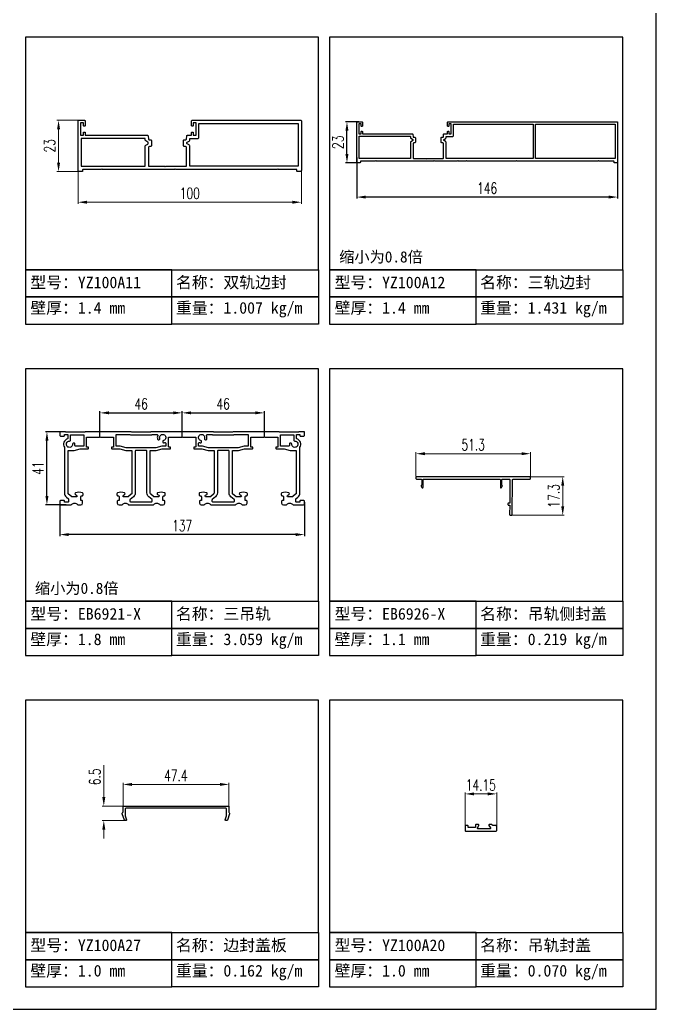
# Model space of a CAD drawing. Header units: millimetres. Extents: x 4423 to 13326, y -1516 to 5738.
# Drawn here: x 9179.3 to 9464.3, y 4833.2 to 5276.5 of the extents above; entities that cross this region are included whole.
import ezdxf

# ---------------------------------------------------------------- set-up
doc = ezdxf.new("R2010")
doc.units = ezdxf.units.MM
doc.header["$LTSCALE"] = 0.5
doc.layers.add('铝型材', color=1, linetype='Continuous')
doc.styles.get("Standard").update_dxf_attribs({"font": 'swissc.ttf', "height": 3})
doc.styles.add('汇总标注', font='romand.shx', dxfattribs={"width": 0.7, "height": 5})
doc.dimstyles.new('0.8汇总比例', dxfattribs={"dimscale": 0, "dimtxt": 5, "dimasz": 4, "dimexe": 0.7, "dimexo": 0, "dimgap": 1.5, "dimtad": 1, "dimlfac": 1.25, "dimzin": 9, "dimdsep": 46, "dimtxsty": '汇总标注', "dimcen": 0, "dimclrd": 181, "dimclre": 171, "dimclrt": 110, "dimadec": 0, "dimazin": 2, "dimtfac": 1, "dimtofl": 0, "dimtmove": 0, "dimatfit": 3, "dimfxl": 0, "dimtolj": 1, "dimlwd": 25, "dimlwe": 25, "dimarcsym": 0})
doc.dimstyles.new('1汇总比例', dxfattribs={"dimscale": 0, "dimtxt": 5, "dimasz": 4, "dimexe": 0.7, "dimexo": 0.625, "dimgap": 1.5, "dimtad": 1, "dimzin": 9, "dimdsep": 46, "dimtxsty": '汇总标注', "dimcen": 0, "dimclrd": 3, "dimclre": 3, "dimclrt": 2, "dimadec": 1, "dimazin": 2, "dimtfac": 1, "dimtofl": 0, "dimtmove": 0, "dimatfit": 3, "dimfxl": 0, "dimtolj": 1, "dimlwd": 13, "dimlwe": 13, "dimarcsym": 0})

# ---------------------------------------------------------------- blocks, each defined once
blk = doc.blocks.new('*D66')
at = {"layer": 'Defpoints', "color": 0, "lineweight": 30, "ltscale": 0.4, "transparency": 16777216}
for p in [(9205.41, 5210.43), (9305.41, 5210.43), (9305.41, 5194.79)]:
    blk.add_point(p, dxfattribs=at)
at = {"layer": '铝型材', "color": 3, "lineweight": 13, "ltscale": 0.4, "transparency": 16777216}
for p, q in [((9205.41, 5209.8), (9205.41, 5194.09)), ((9305.41, 5209.8), (9305.41, 5194.09)), ((9209.41, 5194.79), (9301.41, 5194.79))]:
    blk.add_line(p, q, dxfattribs=at)
at = {"layer": '铝型材', "color": 3, "lineweight": 30, "ltscale": 0.4, "transparency": 16777216}
for points in [[(9209.41, 5195.46), (9209.41, 5194.13), (9205.41, 5194.79)], [(9301.41, 5195.46), (9301.41, 5194.13), (9305.41, 5194.79)]]:
    blk.add_solid(points, dxfattribs=at)
at = {"layer": '铝型材', "color": 2, "ltscale": 0.4, "transparency": 16777216, "insert": (9255.41, 5198.79), "char_height": 5, "attachment_point": 5, "style": '汇总标注'}
blk.add_mtext('\\A1;100', dxfattribs=at)
blk = doc.blocks.new('*D67')
at = {"layer": 'Defpoints', "color": 0, "lineweight": 30, "ltscale": 0.4, "transparency": 16777216}
for p in [(9196.65, 5231.5), (9207.01, 5231.5), (9206.51, 5208.5)]:
    blk.add_point(p, dxfattribs=at)
at = {"layer": '铝型材', "color": 3, "lineweight": 13, "ltscale": 0.4, "transparency": 16777216}
for p, q in [((9206.38, 5231.5), (9195.95, 5231.5)), ((9196.65, 5212.5), (9196.65, 5227.5)), ((9205.88, 5208.5), (9195.95, 5208.5))]:
    blk.add_line(p, q, dxfattribs=at)
at = {"layer": '铝型材', "color": 3, "lineweight": 30, "ltscale": 0.4, "transparency": 16777216}
for points in [[(9195.98, 5227.5), (9197.32, 5227.5), (9196.65, 5231.5)], [(9195.98, 5212.5), (9197.32, 5212.5), (9196.65, 5208.5)]]:
    blk.add_solid(points, dxfattribs=at)
at = {"layer": '铝型材', "color": 2, "ltscale": 0.4, "transparency": 16777216, "insert": (9192.65, 5220), "char_height": 5, "attachment_point": 5, "rotation": 90, "style": '汇总标注'}
blk.add_mtext('\\A1;23', dxfattribs=at)
blk = doc.blocks.new('*D68')
at = {"layer": 'Defpoints', "color": 0, "lineweight": 30, "ltscale": 0.4, "transparency": 16777216}
for p in [(9330.21, 5214.78), (9447.01, 5214.78), (9330.21, 5197.1)]:
    blk.add_point(p, dxfattribs=at)
at = {"layer": '铝型材', "color": 171, "lineweight": 25, "ltscale": 0.4, "transparency": 16777216}
for p, q in [((9330.21, 5214.78), (9330.21, 5196.4)), ((9447.01, 5214.78), (9447.01, 5196.4))]:
    blk.add_line(p, q, dxfattribs=at)
at = {"layer": '铝型材', "color": 181, "lineweight": 25, "ltscale": 0.4, "transparency": 16777216}
blk.add_line((9443.01, 5197.1), (9334.21, 5197.1), dxfattribs=at)
at = {"layer": '铝型材', "color": 181, "lineweight": 30, "ltscale": 0.4, "transparency": 16777216}
for points in [[(9334.21, 5197.77), (9334.21, 5196.43), (9330.21, 5197.1)], [(9443.01, 5197.77), (9443.01, 5196.43), (9447.01, 5197.1)]]:
    blk.add_solid(points, dxfattribs=at)
at = {"layer": '铝型材', "color": 110, "ltscale": 0.4, "transparency": 16777216, "insert": (9388.61, 5201.1), "char_height": 5, "attachment_point": 5, "style": '汇总标注'}
blk.add_mtext('\\A1;146', dxfattribs=at)
blk = doc.blocks.new('*D69')
at = {"layer": 'Defpoints', "color": 0, "lineweight": 30, "ltscale": 0.4, "transparency": 16777216}
for p in [(9325.81, 5230.83), (9331.09, 5230.83), (9331.09, 5212.43)]:
    blk.add_point(p, dxfattribs=at)
at = {"layer": '铝型材', "color": 171, "lineweight": 25, "ltscale": 0.4, "transparency": 16777216}
for p, q in [((9331.09, 5230.83), (9325.11, 5230.83)), ((9331.09, 5212.43), (9325.11, 5212.43))]:
    blk.add_line(p, q, dxfattribs=at)
at = {"layer": '铝型材', "color": 181, "lineweight": 25, "ltscale": 0.4, "transparency": 16777216}
blk.add_line((9325.81, 5216.43), (9325.81, 5226.83), dxfattribs=at)
at = {"layer": '铝型材', "color": 181, "lineweight": 30, "ltscale": 0.4, "transparency": 16777216}
for points in [[(9325.14, 5226.83), (9326.48, 5226.83), (9325.81, 5230.83)], [(9325.14, 5216.43), (9326.48, 5216.43), (9325.81, 5212.43)]]:
    blk.add_solid(points, dxfattribs=at)
at = {"layer": '铝型材', "color": 110, "ltscale": 0.4, "transparency": 16777216, "insert": (9321.81, 5221.63), "char_height": 5, "attachment_point": 5, "rotation": 90, "style": '汇总标注'}
blk.add_mtext('\\A1;23', dxfattribs=at)
blk = doc.blocks.new('*D91')
at = {"layer": 'Defpoints', "color": 0, "lineweight": 30, "ltscale": 0.4, "transparency": 16777216}
for p in [(9197.21, 5060.38), (9306.81, 5060.38), (9197.21, 5045.87)]:
    blk.add_point(p, dxfattribs=at)
at = {"layer": '铝型材', "color": 171, "lineweight": 25, "ltscale": 0.4, "transparency": 16777216}
for p, q in [((9197.21, 5060.38), (9197.21, 5045.17)), ((9306.81, 5060.38), (9306.81, 5045.17))]:
    blk.add_line(p, q, dxfattribs=at)
at = {"layer": '铝型材', "color": 181, "lineweight": 25, "ltscale": 0.4, "transparency": 16777216}
blk.add_line((9302.81, 5045.87), (9201.21, 5045.87), dxfattribs=at)
at = {"layer": '铝型材', "color": 181, "lineweight": 30, "ltscale": 0.4, "transparency": 16777216}
for points in [[(9201.21, 5046.53), (9201.21, 5045.2), (9197.21, 5045.87)], [(9302.81, 5046.53), (9302.81, 5045.2), (9306.81, 5045.87)]]:
    blk.add_solid(points, dxfattribs=at)
at = {"layer": '铝型材', "color": 110, "ltscale": 0.4, "transparency": 16777216, "insert": (9252.01, 5049.87), "char_height": 5, "attachment_point": 5, "style": '汇总标注'}
blk.add_mtext('\\A1;137', dxfattribs=at)
blk = doc.blocks.new('*D92')
at = {"layer": 'Defpoints', "color": 0, "lineweight": 30, "ltscale": 0.4, "transparency": 16777216}
for p in [(9191.45, 5091.98), (9198.61, 5091.98), (9200.02, 5059.18)]:
    blk.add_point(p, dxfattribs=at)
at = {"layer": '铝型材', "color": 171, "lineweight": 25, "ltscale": 0.4, "transparency": 16777216}
for p, q in [((9198.61, 5091.98), (9190.75, 5091.98)), ((9200.02, 5059.18), (9190.75, 5059.18))]:
    blk.add_line(p, q, dxfattribs=at)
at = {"layer": '铝型材', "color": 181, "lineweight": 25, "ltscale": 0.4, "transparency": 16777216}
blk.add_line((9191.45, 5063.18), (9191.45, 5087.98), dxfattribs=at)
at = {"layer": '铝型材', "color": 181, "lineweight": 30, "ltscale": 0.4, "transparency": 16777216}
for points in [[(9190.79, 5087.98), (9192.12, 5087.98), (9191.45, 5091.98)], [(9190.79, 5063.18), (9192.12, 5063.18), (9191.45, 5059.18)]]:
    blk.add_solid(points, dxfattribs=at)
at = {"layer": '铝型材', "color": 110, "ltscale": 0.4, "transparency": 16777216, "insert": (9187.45, 5075.58), "char_height": 5, "attachment_point": 5, "rotation": 90, "style": '汇总标注'}
blk.add_mtext('\\A1;41', dxfattribs=at)
blk = doc.blocks.new('*D93')
at = {"layer": 'Defpoints', "color": 0, "lineweight": 30, "ltscale": 0.4, "transparency": 16777216}
for p in [(9356.7, 5082.11), (9356.7, 5071.26), (9408, 5071.26)]:
    blk.add_point(p, dxfattribs=at)
at = {"layer": '铝型材', "color": 3, "lineweight": 13, "ltscale": 0.4, "transparency": 16777216}
for p, q in [((9356.7, 5071.89), (9356.7, 5082.81)), ((9404, 5082.11), (9360.7, 5082.11)), ((9408, 5071.89), (9408, 5082.81))]:
    blk.add_line(p, q, dxfattribs=at)
at = {"layer": '铝型材', "color": 3, "lineweight": 30, "ltscale": 0.4, "transparency": 16777216}
for points in [[(9360.7, 5082.78), (9360.7, 5081.44), (9356.7, 5082.11)], [(9404, 5082.78), (9404, 5081.44), (9408, 5082.11)]]:
    blk.add_solid(points, dxfattribs=at)
at = {"layer": '铝型材', "color": 2, "ltscale": 0.4, "transparency": 16777216, "insert": (9382.35, 5086.11), "char_height": 5, "attachment_point": 5, "style": '汇总标注'}
blk.add_mtext('\\A1;51.3', dxfattribs=at)
blk = doc.blocks.new('*D94')
at = {"layer": 'Defpoints', "color": 0, "lineweight": 30, "ltscale": 0.4, "transparency": 16777216}
for p in [(9406.23, 5071.81), (9422.44, 5071.81), (9399.21, 5054.52)]:
    blk.add_point(p, dxfattribs=at)
at = {"layer": '铝型材', "color": 3, "lineweight": 13, "ltscale": 0.4, "transparency": 16777216}
for p, q in [((9406.86, 5071.81), (9423.14, 5071.81)), ((9422.44, 5058.52), (9422.44, 5067.81)), ((9399.84, 5054.52), (9423.14, 5054.52))]:
    blk.add_line(p, q, dxfattribs=at)
at = {"layer": '铝型材', "color": 3, "lineweight": 30, "ltscale": 0.4, "transparency": 16777216}
for points in [[(9421.77, 5067.81), (9423.11, 5067.81), (9422.44, 5071.81)], [(9421.77, 5058.52), (9423.11, 5058.52), (9422.44, 5054.52)]]:
    blk.add_solid(points, dxfattribs=at)
at = {"layer": '铝型材', "color": 2, "ltscale": 0.4, "transparency": 16777216, "insert": (9418.44, 5063.17), "char_height": 5, "attachment_point": 5, "rotation": 90, "style": '汇总标注'}
blk.add_mtext('\\A1;17.3', dxfattribs=at)
blk = doc.blocks.new('*D96')
at = {"layer": 'Defpoints', "color": 0, "lineweight": 30, "ltscale": 0.4, "transparency": 16777216}
for p in [(9252.01, 5100.41), (9215.21, 5089.74), (9252.01, 5089.74)]:
    blk.add_point(p, dxfattribs=at)
at = {"layer": '铝型材', "color": 171, "lineweight": 25, "ltscale": 0.4, "transparency": 16777216}
for p, q in [((9215.21, 5089.74), (9215.21, 5101.11)), ((9252.01, 5089.74), (9252.01, 5101.11))]:
    blk.add_line(p, q, dxfattribs=at)
at = {"layer": '铝型材', "color": 181, "lineweight": 25, "ltscale": 0.4, "transparency": 16777216}
blk.add_line((9219.21, 5100.41), (9248.01, 5100.41), dxfattribs=at)
at = {"layer": '铝型材', "color": 181, "lineweight": 30, "ltscale": 0.4, "transparency": 16777216}
for points in [[(9219.21, 5101.08), (9219.21, 5099.75), (9215.21, 5100.41)], [(9248.01, 5101.08), (9248.01, 5099.75), (9252.01, 5100.41)]]:
    blk.add_solid(points, dxfattribs=at)
at = {"layer": '铝型材', "color": 110, "ltscale": 0.4, "transparency": 16777216, "insert": (9233.61, 5104.41), "char_height": 5, "attachment_point": 5, "style": '汇总标注'}
blk.add_mtext('\\A1;46', dxfattribs=at)
blk = doc.blocks.new('*D97')
at = {"layer": 'Defpoints', "color": 0, "lineweight": 30, "ltscale": 0.4, "transparency": 16777216}
for p in [(9288.81, 5100.41), (9252.01, 5089.74), (9288.81, 5089.74)]:
    blk.add_point(p, dxfattribs=at)
at = {"layer": '铝型材', "color": 171, "lineweight": 25, "ltscale": 0.4, "transparency": 16777216}
for p, q in [((9252.01, 5089.74), (9252.01, 5101.11)), ((9288.81, 5089.74), (9288.81, 5101.11))]:
    blk.add_line(p, q, dxfattribs=at)
at = {"layer": '铝型材', "color": 181, "lineweight": 25, "ltscale": 0.4, "transparency": 16777216}
blk.add_line((9256.01, 5100.41), (9284.81, 5100.41), dxfattribs=at)
at = {"layer": '铝型材', "color": 181, "lineweight": 30, "ltscale": 0.4, "transparency": 16777216}
for points in [[(9256.01, 5101.08), (9256.01, 5099.75), (9252.01, 5100.41)], [(9284.81, 5101.08), (9284.81, 5099.75), (9288.81, 5100.41)]]:
    blk.add_solid(points, dxfattribs=at)
at = {"layer": '铝型材', "color": 110, "ltscale": 0.4, "transparency": 16777216, "insert": (9270.41, 5104.41), "char_height": 5, "attachment_point": 5, "style": '汇总标注'}
blk.add_mtext('\\A1;46', dxfattribs=at)
blk = doc.blocks.new('*D115')
at = {"layer": 'Defpoints', "color": 0, "lineweight": 30, "ltscale": 0.4, "transparency": 16777216}
for p in [(9225.53, 4933.92), (9225.53, 4922.75), (9272.93, 4922.75)]:
    blk.add_point(p, dxfattribs=at)
at = {"layer": '铝型材', "color": 3, "lineweight": 13, "ltscale": 0.4, "transparency": 16777216}
for p, q in [((9225.53, 4923.37), (9225.53, 4934.62)), ((9272.93, 4923.37), (9272.93, 4934.62)), ((9268.93, 4933.92), (9229.53, 4933.92))]:
    blk.add_line(p, q, dxfattribs=at)
at = {"layer": '铝型材', "color": 3, "lineweight": 30, "ltscale": 0.4, "transparency": 16777216}
for points in [[(9229.53, 4934.59), (9229.53, 4933.26), (9225.53, 4933.92)], [(9268.93, 4934.59), (9268.93, 4933.26), (9272.93, 4933.92)]]:
    blk.add_solid(points, dxfattribs=at)
at = {"layer": '铝型材', "color": 2, "ltscale": 0.4, "transparency": 16777216, "insert": (9249.23, 4937.92), "char_height": 5, "attachment_point": 5, "style": '汇总标注'}
blk.add_mtext('\\A1;47.4', dxfattribs=at)
blk = doc.blocks.new('*D116')
at = {"layer": 'Defpoints', "color": 0, "lineweight": 30, "ltscale": 0.4, "transparency": 16777216}
for p in [(9216.92, 4924.22), (9228.82, 4924.22), (9226.64, 4917.72)]:
    blk.add_point(p, dxfattribs=at)
at = {"layer": '铝型材', "color": 3, "lineweight": 13, "ltscale": 0.4, "transparency": 16777216}
for p, q in [((9216.92, 4928.22), (9216.92, 4942.55)), ((9228.19, 4924.22), (9216.22, 4924.22)), ((9226.01, 4917.72), (9216.22, 4917.72)), ((9216.92, 4913.72), (9216.92, 4909.72))]:
    blk.add_line(p, q, dxfattribs=at)
at = {"layer": '铝型材', "color": 3, "lineweight": 30, "ltscale": 0.4, "transparency": 16777216}
for points in [[(9216.25, 4928.22), (9217.59, 4928.22), (9216.92, 4924.22)], [(9216.25, 4913.72), (9217.59, 4913.72), (9216.92, 4917.72)]]:
    blk.add_solid(points, dxfattribs=at)
at = {"layer": '铝型材', "color": 2, "ltscale": 0.4, "transparency": 16777216, "insert": (9212.92, 4937.38), "char_height": 5, "attachment_point": 5, "rotation": 90, "style": '汇总标注'}
blk.add_mtext('\\A1;6.5', dxfattribs=at)
blk = doc.blocks.new('*D117')
at = {"layer": 'Defpoints', "color": 0, "lineweight": 30, "ltscale": 0.4, "transparency": 16777216}
for p in [(9378.72, 4929.68), (9378.72, 4914.13), (9392.87, 4914.13)]:
    blk.add_point(p, dxfattribs=at)
at = {"layer": '铝型材', "color": 3, "lineweight": 13, "ltscale": 0.4, "transparency": 16777216}
for p, q in [((9378.72, 4914.76), (9378.72, 4930.38)), ((9392.87, 4914.76), (9392.87, 4930.38)), ((9388.87, 4929.68), (9382.72, 4929.68))]:
    blk.add_line(p, q, dxfattribs=at)
at = {"layer": '铝型材', "color": 3, "lineweight": 30, "ltscale": 0.4, "transparency": 16777216}
for points in [[(9382.72, 4930.35), (9382.72, 4929.02), (9378.72, 4929.68)], [(9388.87, 4930.35), (9388.87, 4929.02), (9392.87, 4929.68)]]:
    blk.add_solid(points, dxfattribs=at)
at = {"layer": '铝型材', "color": 2, "ltscale": 0.4, "transparency": 16777216, "insert": (9385.8, 4933.68), "char_height": 5, "attachment_point": 5, "style": '汇总标注'}
blk.add_mtext('\\A1;14.15', dxfattribs=at)
blk = doc.blocks.new('YZ100A11', base_point=(10.27, 9.82))
at = {"layer": '铝型材', "ltscale": 0.4}
for points in [[(58.89, 20.15, -0.388879), (59.19, 20.42), (61.07, 20.42), (61.07, 21.52, -0.414214), (61.37, 21.82), (61.57, 21.82, -0.414214), (61.87, 21.52), (61.87, 20.42), (63.17, 20.42), (63.17, 25.92), (61.87, 25.92), (61.87, 24.82, -0.414214), (61.57, 24.52), (61.37, 24.52, -0.414214), (61.07, 24.82), (61.07, 26.82, -0.414214), (61.37, 27.12), (109.97, 27.12, -0.000376), (109.97, 27.12, -0.413773), (110.27, 26.82), (110.27, 4.62, -0.414214), (109.77, 4.12), (108.57, 4.12, -0.414214), (108.27, 4.42), (108.27, 4.82, 0.414214), (107.97, 5.12), (99.97, 5.12), (99.67, 5.42), (99.37, 5.12), (53.97, 5.12), (53.67, 5.42), (53.37, 5.12), (21.17, 5.12), (20.87, 5.42), (20.57, 5.12), (12.57, 5.12, 0.414262), (12.27, 4.82), (12.27, 4.42, -0.414214), (11.97, 4.12), (10.77, 4.12, -0.414214), (10.27, 4.62), (10.27, 26.82, -0.414214), (10.57, 27.12), (13.17, 27.12, -0.414214), (13.47, 26.82), (13.47, 24.82, -0.414214), (13.17, 24.52), (12.97, 24.52, -0.414214), (12.67, 24.82), (12.67, 25.92), (11.37, 25.92), (11.37, 20.42), (12.67, 20.42), (12.67, 21.52, -0.414214), (12.97, 21.82), (13.17, 21.82, -0.414214), (13.47, 21.52), (13.47, 20.42), (41.34, 20.42, -0.388879), (41.64, 20.15), (41.77, 18.69, 0.388879), (42.07, 18.42), (42.77, 18.42, -0.414214), (43.07, 18.12), (43.07, 15.72, -0.414214), (42.77, 15.42), (42.37, 15.42, 0.131652), (42.22, 15.38), (41.91, 15.21, 0.267949), (41.76, 14.95), (41.76, 6.82, 0.414214), (42.06, 6.52), (48.97, 6.52), (49.27, 6.22), (49.57, 6.52), (58.57, 6.52, 0.414214), (58.87, 6.82), (58.87, 14.95, 0.267949), (58.72, 15.21), (58.41, 15.38, 0.131652), (58.26, 15.42), (57.77, 15.42, -0.414214), (57.47, 15.72), (57.47, 18.12, -0.414214), (57.77, 18.42), (58.47, 18.42, 0.388879), (58.76, 18.69)], [(64.37, 19.42), (64.37, 25.72), (108.87, 25.72), (108.87, 6.52), (60.37, 6.52, -0.414214), (60.27, 6.62), (60.27, 15.64, 0.267949), (60.02, 16.07), (59.15, 16.57, -0.57735), (59.15, 17.27), (60.02, 17.77, 0.267949), (60.27, 18.2), (60.27, 18.82, -0.414214), (60.37, 18.92), (63.87, 18.92, 0.414214)], [(40.16, 19.02), (11.67, 19.02), (11.67, 6.52), (40.16, 6.52, 0.414214), (40.36, 6.72), (40.36, 15.64, -0.267949), (40.56, 15.98), (41.43, 16.49, 0.57735), (41.43, 17.35), (40.56, 17.86, -0.267949), (40.36, 18.2), (40.36, 18.82, 0.414214)]]:
    blk.add_lwpolyline(points, format="xyb", close=True, dxfattribs=at)
blk = doc.blocks.new('YZ100A12', base_point=(7.7, 14.99))
at = {"layer": '铝型材', "ltscale": 0.4}
for points in [[(7.7, 28.21, -0.413773), (8, 28.51), (10.6, 28.51, -0.414214), (10.9, 28.21), (10.9, 26.21, -0.414214), (10.6, 25.91), (10.4, 25.91, -0.414214), (10.1, 26.21), (10.1, 27.31), (8.8, 27.31), (8.8, 21.81), (10.1, 21.81), (10.1, 22.91, -0.414214), (10.4, 23.21), (10.6, 23.21, -0.414214), (10.9, 22.91), (10.9, 21.81), (38.78, 21.81, -0.388879), (39.08, 21.54), (39.21, 20.09, 0.388879), (39.5, 19.81), (40.2, 19.81, -0.414214), (40.5, 19.51), (40.5, 17.11, -0.414214), (40.2, 16.81), (39.81, 16.81, 0.131652), (39.66, 16.77), (39.35, 16.6, 0.267949), (39.2, 16.34), (39.2, 8.31, 0.414214), (39.5, 8.01), (46.4, 8.01), (46.7, 7.71), (47, 8.01), (56.01, 8.01, 0.414214), (56.31, 8.31), (56.31, 16.34, 0.267949), (56.16, 16.6), (55.85, 16.77, 0.131652), (55.7, 16.81), (55.2, 16.81, -0.414214), (54.9, 17.11), (54.9, 19.51, -0.414214), (55.2, 19.81), (55.9, 19.81, 0.388879), (56.2, 20.09), (56.33, 21.54, -0.388879), (56.63, 21.81), (58.5, 21.81), (58.5, 22.91, -0.414214), (58.8, 23.21), (59, 23.21, -0.414214), (59.3, 22.91), (59.3, 21.81), (60.6, 21.81), (60.6, 27.31), (59.3, 27.31), (59.3, 26.21, -0.414214), (59, 25.91), (58.8, 25.91, -0.414214), (58.5, 26.21), (58.5, 28.21, -0.414214), (58.8, 28.51), (153.4, 28.51, -0.414214), (153.7, 28.21), (153.7, 6.01, -0.414214), (153.2, 5.51), (152, 5.51, -0.414214), (151.7, 5.81), (151.7, 6.21, 0.414214), (151.4, 6.51), (143.4, 6.51), (143.1, 6.81), (142.8, 6.51), (97.4, 6.51), (97.1, 6.81), (96.8, 6.51), (69.4, 6.51), (69.1, 6.81), (68.8, 6.51), (64.6, 6.51), (64.3, 6.81), (64, 6.51), (51.4, 6.51), (51.1, 6.81), (50.8, 6.51), (18.6, 6.51), (18.3, 6.81), (18, 6.51), (10, 6.51, 0.414262), (9.7, 6.21), (9.7, 5.81, -0.414214), (9.4, 5.51), (8.2, 5.51, -0.414214), (7.7, 6.01)], [(57.81, 7.91, -0.414214), (57.71, 8.01), (57.71, 17.03, 0.267949), (57.46, 17.46), (56.59, 17.97, -0.57735), (56.59, 18.66), (57.46, 19.16, 0.267949), (57.71, 19.59), (57.71, 20.21, -0.414214), (57.81, 20.31), (61.3, 20.31, 0.414214), (61.8, 20.81), (61.8, 27.11), (106.4, 27.11), (106.4, 7.91)], [(37.6, 20.41, -0.414214), (37.8, 20.21), (37.8, 19.59, 0.267949), (38, 19.25), (38.87, 18.74, -0.57735), (38.87, 17.88), (38, 17.38, 0.267949), (37.8, 17.03), (37.8, 8.11, -0.414214), (37.6, 7.91), (9.1, 7.91), (9.1, 20.41)]]:
    blk.add_lwpolyline(points, format="xyb", close=True, dxfattribs=at)
blk.add_lwpolyline([(107.8, 7.91), (107.8, 27.11), (152.3, 27.11), (152.3, 7.91)], close=True, dxfattribs=at)
blk = doc.blocks.new('EB6921-X', base_point=(76.42, 47.59))
at = {"layer": '铝型材', "ltscale": 0.4}
for points in [[(40.12, 8.59), (40.12, 7.59, 0.414213), (41.12, 6.59), (42.41, 6.59, 0.213422), (43.15, 6.92, -0.447214), (46.14, 6.92, 0.213422), (46.88, 6.59), (59.96, 6.59, 0.213423), (60.7, 6.92, -0.447214), (63.68, 6.92, 0.213422), (64.43, 6.59), (65.72, 6.59, 0.414213), (66.72, 7.59), (66.72, 8.59, 0.414214), (66.22, 9.09), (65.67, 9.09), (65.67, 11.19, -0.414214), (66.17, 11.69), (66.42, 11.69, 0.414214), (66.92, 12.19), (66.92, 12.81, 0.293253), (66.63, 13.26, 0.218998), (62.7, 13.26, 0.623882), (62.68, 12.36), (63.31, 12.03, -0.785675), (63.08, 11.09), (60.78, 11.09, -0.176328), (60.45, 11.21), (58.88, 12.53, -0.221695), (58.52, 13.29), (58.52, 36.99), (61.94, 36.99), (65.32, 37.99), (69.72, 37.99, 0.414214), (69.92, 38.19), (69.92, 38.79, 0.414214), (69.72, 38.99), (69.02, 38.99, -0.414214), (68.82, 39.19), (68.82, 44.39, -0.414214), (69.02, 44.59), (76.22, 44.59), (76.42, 44.79), (76.62, 44.59), (83.82, 44.59, -0.414214), (84.02, 44.39), (84.02, 39.19, -0.414214), (83.82, 38.99), (83.12, 38.99, 0.414214), (82.92, 38.79), (82.92, 38.19, 0.414214), (83.12, 37.99), (87.52, 37.99), (90.9, 36.99), (94.32, 36.99), (94.32, 13.29, -0.221695), (93.96, 12.53), (92.38, 11.21, -0.176328), (92.06, 11.09), (89.76, 11.09, -0.785675), (89.53, 12.03), (90.16, 12.36, 0.623882), (90.14, 13.26, 0.218998), (86.21, 13.26, 0.293253), (85.92, 12.81), (85.92, 12.19, 0.414214), (86.42, 11.69), (86.67, 11.69, -0.414214), (87.17, 11.19), (87.17, 9.09), (86.62, 9.09, 0.414214), (86.12, 8.59), (86.12, 7.59, 0.414213), (87.12, 6.59), (88.41, 6.59, 0.213422), (89.15, 6.92, -0.447214), (92.14, 6.92, 0.213423), (92.88, 6.59), (105.96, 6.59, 0.213422), (106.7, 6.92, -0.447214), (109.68, 6.92, 0.213422), (110.43, 6.59), (111.72, 6.59, 0.414213), (112.72, 7.59), (112.72, 8.59, 0.414214), (112.22, 9.09), (111.67, 9.09), (111.67, 11.19, -0.414214), (112.17, 11.69), (112.42, 11.69, 0.414214), (112.92, 12.19), (112.92, 12.81, 0.293253), (112.63, 13.26, 0.218998), (108.7, 13.26, 0.623882), (108.68, 12.36), (109.31, 12.03, -0.785675), (109.08, 11.09), (106.78, 11.09, -0.176328), (106.45, 11.21), (104.88, 12.53, -0.221695), (104.52, 13.29), (104.52, 36.99), (107.94, 36.99), (111.32, 37.99), (115.72, 37.99, 0.414214), (115.92, 38.19), (115.92, 38.79, 0.414214), (115.72, 38.99), (115.02, 38.99, -0.414214), (114.82, 39.19), (114.82, 44.39, -0.414214), (115.02, 44.59), (122.22, 44.59), (122.42, 44.79), (122.62, 44.59), (129.82, 44.59, -0.414214), (130.02, 44.39), (130.02, 39.19, -0.414214), (129.82, 38.99), (129.12, 38.99, 0.414214), (128.92, 38.79), (128.92, 38.19, 0.414214), (129.12, 37.99), (133.52, 37.99), (136.9, 36.99), (140.32, 36.99), (140.32, 13.29, -0.221695), (139.96, 12.53), (138.38, 11.21, -0.176328), (138.06, 11.09), (135.76, 11.09, -0.785675), (135.53, 12.03), (136.16, 12.36, 0.623882), (136.14, 13.26, 0.218998), (132.21, 13.26, 0.293253), (131.92, 12.81), (131.92, 12.19, 0.414214), (132.42, 11.69), (132.67, 11.69, -0.414214), (133.17, 11.19), (133.17, 9.09), (132.62, 9.09, 0.414214), (132.12, 8.59), (132.12, 7.59, 0.414213), (133.12, 6.59), (134.41, 6.59, 0.213422), (135.15, 6.92, -0.447214), (138.14, 6.92, 0.213422), (138.88, 6.59), (143.92, 6.59, 0.414214), (144.92, 7.59), (144.92, 8.59, 0.414214), (144.42, 9.09), (142.62, 9.09, 0.414214), (142.32, 8.79), (142.32, 8.39, -0.414214), (142.02, 8.09), (140.42, 8.09, -0.414213), (140.12, 8.39), (140.12, 10.05), (141.25, 11, 0.221695), (142.32, 13.29), (142.32, 38.72, -0.134132), (142.36, 38.88, 0.476687), (140.57, 43.68, -0.321968), (140.37, 43.97), (140.37, 45.79, -0.414213), (140.67, 46.09), (142.02, 46.09, -0.414214), (142.32, 45.79), (142.32, 45.39, 0.414214), (142.62, 45.09), (144.42, 45.09, 0.414214), (144.92, 45.59), (144.92, 47.29, 0.414214), (144.62, 47.59), (141.72, 47.59), (141.47, 47.29), (130.97, 47.29), (130.72, 47.59), (104.92, 47.59), (104.67, 47.29), (94.17, 47.29), (93.92, 47.59), (76.42, 47.59), (58.92, 47.59), (58.67, 47.29), (48.17, 47.29), (47.92, 47.59), (22.12, 47.59), (21.87, 47.29), (11.37, 47.29), (11.12, 47.59), (8.22, 47.59, 0.414214), (7.92, 47.29), (7.92, 45.59, 0.414214), (8.42, 45.09), (10.22, 45.09, 0.414214), (10.52, 45.39), (10.52, 45.79, -0.414214), (10.82, 46.09), (12.17, 46.09, -0.414213), (12.47, 45.79), (12.47, 43.97, -0.321968), (12.27, 43.68, 0.476687), (10.48, 38.88, -0.134132), (10.52, 38.72), (10.52, 13.29, 0.221695), (11.59, 11), (12.72, 10.05), (12.72, 8.39, -0.414213), (12.42, 8.09), (10.82, 8.09, -0.414214), (10.52, 8.39), (10.52, 8.79, 0.414214), (10.22, 9.09), (8.42, 9.09, 0.414214), (7.92, 8.59), (7.92, 7.59, 0.414214), (8.92, 6.59), (13.96, 6.59, 0.213422), (14.7, 6.92, -0.447214), (17.68, 6.92, 0.213422), (18.43, 6.59), (19.72, 6.59, 0.414213), (20.72, 7.59), (20.72, 8.59, 0.414214), (20.22, 9.09), (19.67, 9.09), (19.67, 11.19, -0.414214), (20.17, 11.69), (20.42, 11.69, 0.414214), (20.92, 12.19), (20.92, 12.81, 0.293253), (20.63, 13.26, 0.218998), (16.7, 13.26, 0.623882), (16.68, 12.36), (17.31, 12.03, -0.785675), (17.08, 11.09), (14.78, 11.09, -0.176328), (14.45, 11.21), (12.88, 12.53, -0.221695), (12.52, 13.29), (12.52, 36.99), (15.94, 36.99), (19.32, 37.99), (23.72, 37.99, 0.414214), (23.92, 38.19), (23.92, 38.79, 0.414214), (23.72, 38.99), (23.02, 38.99, -0.414214), (22.82, 39.19), (22.82, 44.39, -0.414214), (23.02, 44.59), (30.22, 44.59), (30.42, 44.79), (30.62, 44.59), (37.82, 44.59, -0.414214), (38.02, 44.39), (38.02, 39.19, -0.414214), (37.82, 38.99), (37.12, 38.99, 0.414214), (36.92, 38.79), (36.92, 38.19, 0.414214), (37.12, 37.99), (41.52, 37.99), (44.9, 36.99), (48.32, 36.99), (48.32, 13.29, -0.221695), (47.96, 12.53), (46.38, 11.21, -0.176328), (46.06, 11.09), (43.76, 11.09, -0.785675), (43.53, 12.03), (44.16, 12.36, 0.623882), (44.14, 13.26, 0.218998), (40.21, 13.26, 0.293253), (39.92, 12.81), (39.92, 12.19, 0.414214), (40.42, 11.69), (40.67, 11.69, -0.414214), (41.17, 11.19), (41.17, 9.09), (40.62, 9.09, 0.414214)], [(16.82, 39.49, -0.461866), (16.33, 40.07, 0.056148), (16.36, 40.75, 0.473273), (15.74, 41.2), (15.44, 41.12, 0.350001), (15.07, 40.62, -2.549107), (13.39, 42.3, 0.350001), (13.89, 42.67), (13.95, 42.92, 0.065543), (13.97, 43.05), (13.97, 45.79), (21.32, 45.79), (21.32, 39.49)], [(66.64, 41.48, -0.523991), (67.32, 41.02), (67.32, 39.49), (65.1, 39.49), (61.72, 38.49), (45.12, 38.49), (41.74, 39.49), (39.52, 39.49), (39.52, 46.09), (47.22, 46.09), (47.47, 45.79), (59.37, 45.79), (59.62, 46.09), (62.25, 46.09, -0.523991), (62.71, 45.41, 0.173219), (62.68, 43.36, 0.473273), (63.4, 43.09), (63.67, 43.24, 0.350001), (63.9, 43.82, -2.549107), (65.96, 42.63, 0.350001), (65.57, 42.15), (65.57, 41.84, 0.473273), (66.17, 41.35, 0.04064)], [(90.12, 45.41, -0.523991), (90.59, 46.09), (93.22, 46.09), (93.47, 45.79), (105.37, 45.79), (105.62, 46.09), (113.32, 46.09), (113.32, 39.49), (111.1, 39.49), (107.72, 38.49), (91.12, 38.49), (87.74, 39.49), (85.52, 39.49), (85.52, 41.02, -0.523991), (86.2, 41.48, 0.04064), (86.67, 41.35, 0.473273), (87.27, 41.84), (87.27, 42.15, 0.350001), (86.88, 42.63, -2.549107), (88.94, 43.82, 0.350001), (89.17, 43.24), (89.44, 43.09, 0.473273), (90.16, 43.36, 0.173219)], [(139.45, 42.3, -2.549107), (137.77, 40.62, 0.350001), (137.4, 41.12), (137.1, 41.2, 0.473273), (136.47, 40.75, 0.056148), (136.51, 40.07, -0.461866), (136.01, 39.49), (131.52, 39.49), (131.52, 45.79), (138.87, 45.79), (138.87, 43.05, 0.065543), (138.88, 42.92), (138.95, 42.67, 0.350001)], [(47.42, 8.39), (59.42, 8.39, 0.414214), (59.72, 8.69), (59.72, 9.33, 0.221695), (59.61, 9.56), (57.72, 11.15, -0.221695), (56.72, 13.29), (56.72, 36.69, 0.414214), (56.42, 36.99), (50.42, 36.99, 0.414214), (50.12, 36.69), (50.12, 13.29, -0.221695), (49.12, 11.15), (47.23, 9.56, 0.221695), (47.12, 9.33), (47.12, 8.69, 0.414213)], [(93.42, 8.39), (105.42, 8.39, 0.414213), (105.72, 8.69), (105.72, 9.33, 0.221695), (105.61, 9.56), (103.72, 11.15, -0.221695), (102.72, 13.29), (102.72, 36.69, 0.414214), (102.42, 36.99), (96.42, 36.99, 0.414214), (96.12, 36.69), (96.12, 13.29, -0.221695), (95.12, 11.15), (93.23, 9.56, 0.221695), (93.12, 9.33), (93.12, 8.69, 0.414214)]]:
    blk.add_lwpolyline(points, format="xyb", close=True, dxfattribs=at)
blk = doc.blocks.new('EB6926-X', base_point=(27.81, 24.81))
at = {"layer": '铝型材', "ltscale": 0.4}
blk.add_lwpolyline([(57.06, 19.91), (57.36, 20.49, 0.327623), (57.31, 20.84), (57.19, 20.96, -0.198912), (57.1, 21.17), (57.1, 23.41, -0.414214), (57.4, 23.71), (60.49, 23.71, -0.416772), (60.79, 23.41), (60.7, 13.01), (60.2, 13.01, 0.41166), (59.9, 12.71), (59.9, 12.31, 0.416772), (60.2, 12.01), (60.69, 12.01), (60.65, 7.82, 0.414214), (60.95, 7.51), (61.46, 7.51, 0.398502), (61.75, 7.81), (61.89, 23.41, -0.41166), (62.19, 23.71), (69.7, 23.71, 0.414214), (70, 24.01), (70, 24.51, 0.414214), (69.7, 24.81), (19, 24.81, 0.414214), (18.7, 24.51), (18.7, 24.01, 0.414214), (19, 23.71), (21, 23.71, -0.414214), (21.3, 23.41), (21.3, 21.17, -0.198912), (21.21, 20.96), (21.09, 20.84, 0.327623), (21.03, 20.49), (21.33, 19.91, 0.784383), (21.9, 20.05), (21.9, 23.41, -0.414214), (22.2, 23.71), (56.2, 23.71, -0.414214), (56.5, 23.41), (56.5, 20.05, 0.784383)], format="xyb", close=True, dxfattribs=at)
blk = doc.blocks.new('YZ100A27', base_point=(32.57, 11.79))
at = {"layer": '铝型材', "ltscale": 0.4}
blk.add_lwpolyline([(55.65, 5.5, -0.323459), (55.37, 5.29), (54.95, 5.29, -0.511191), (54.66, 5.69), (55.25, 7.47, 0.080032), (55.27, 7.56), (55.27, 10.49, 0.414214), (54.97, 10.79), (10.17, 10.79, 0.414214), (9.87, 10.49), (9.87, 7.56, 0.080032), (9.88, 7.47), (10.47, 5.69, -0.511191), (10.19, 5.29), (9.77, 5.29, -0.323459), (9.48, 5.5), (8.54, 8.34, -0.334928), (8.74, 8.91, 0.248242), (8.87, 9.15), (8.87, 11.49, -0.414214), (9.17, 11.79), (55.97, 11.79, -0.414214), (56.27, 11.49), (56.27, 9.15, 0.248242), (56.4, 8.91, -0.334928), (56.59, 8.34)], format="xyb", close=True, dxfattribs=at)
blk = doc.blocks.new('YZ100A20', base_point=(21.97, 5.01))
at = {"layer": '铝型材', "ltscale": 0.4}
blk.add_lwpolyline([(19.15, 5.21, -0.57735), (18.89, 4.76), (13.56, 4.76, -0.57735), (13.3, 5.21), (13.93, 6.31, 0.57735), (13.67, 6.76), (12.72, 6.76, 0.414214), (12.42, 6.46), (12.42, 5.36), (9.22, 5.36), (9.22, 5.96, 0.414214), (8.92, 6.26), (8.12, 6.26, 0.414214), (7.82, 5.96), (7.82, 4.06, 0.414214), (8.12, 3.76), (21.67, 3.76, 0.414214), (21.97, 4.06), (21.97, 5.96, 0.414214), (21.67, 6.26), (20.02, 6.26), (20.02, 6.46, 0.414214), (19.72, 6.76), (18.77, 6.76, 0.57735), (18.51, 6.31)], format="xyb", close=True, dxfattribs=at)

msp = doc.modelspace()

# ---------------------------------------------------------------- linework, layer by layer
at = {"layer": '铝型材', "ltscale": 0.4}
for points in [[(8899.2993, 4833.2095), (9464.2993, 4833.2095), (9464.2993, 5615.7095), (8899.2993, 5615.7095)], [(9181.7993, 5164.5153), (9313.0493, 5164.5153), (9313.0493, 5268.7095), (9181.7993, 5268.7095)], [(9318.0493, 5164.5153), (9449.2993, 5164.5153), (9449.2993, 5268.7095), (9318.0493, 5268.7095)], [(9181.7993, 5152.3624), (9247.4243, 5152.3624), (9247.4243, 5164.5153), (9181.7993, 5164.5153)], [(9247.4243, 5164.5153), (9313.0493, 5164.5153), (9313.0493, 5152.3624), (9247.4243, 5152.3624)], [(9318.0493, 5152.3624), (9383.6743, 5152.3624), (9383.6743, 5164.5153), (9318.0493, 5164.5153)], [(9383.6743, 5164.5153), (9449.2993, 5164.5153), (9449.2993, 5152.3624), (9383.6743, 5152.3624)], [(9181.7993, 5140.2095), (9247.4243, 5140.2095), (9247.4243, 5152.3624), (9181.7993, 5152.3624)], [(9247.4243, 5152.3624), (9313.0493, 5152.3624), (9313.0493, 5140.2095), (9247.4243, 5140.2095)], [(9318.0493, 5140.2095), (9383.6743, 5140.2095), (9383.6743, 5152.3624), (9318.0493, 5152.3624)], [(9383.6743, 5152.3624), (9449.2993, 5152.3624), (9449.2993, 5140.2095), (9383.6743, 5140.2095)], [(9181.7993, 5016.0153), (9313.0493, 5016.0153), (9313.0493, 5120.2095), (9181.7993, 5120.2095)], [(9318.0493, 5016.0153), (9449.2993, 5016.0153), (9449.2993, 5120.2095), (9318.0493, 5120.2095)], [(9181.7993, 5003.8624), (9247.4243, 5003.8624), (9247.4243, 5016.0153), (9181.7993, 5016.0153)], [(9247.4243, 5016.0153), (9313.0493, 5016.0153), (9313.0493, 5003.8624), (9247.4243, 5003.8624)], [(9318.0493, 5003.8624), (9383.6743, 5003.8624), (9383.6743, 5016.0153), (9318.0493, 5016.0153)], [(9383.6743, 5016.0153), (9449.2993, 5016.0153), (9449.2993, 5003.8624), (9383.6743, 5003.8624)], [(9181.7993, 4991.7095), (9247.4243, 4991.7095), (9247.4243, 5003.8624), (9181.7993, 5003.8624)], [(9247.4243, 5003.8624), (9313.0493, 5003.8624), (9313.0493, 4991.7095), (9247.4243, 4991.7095)], [(9318.0493, 4991.7095), (9383.6743, 4991.7095), (9383.6743, 5003.8624), (9318.0493, 5003.8624)], [(9383.6743, 5003.8624), (9449.2993, 5003.8624), (9449.2993, 4991.7095), (9383.6743, 4991.7095)], [(9181.7993, 4867.5153), (9313.0493, 4867.5153), (9313.0493, 4971.7095), (9181.7993, 4971.7095)], [(9318.0493, 4867.5153), (9449.2993, 4867.5153), (9449.2993, 4971.7095), (9318.0493, 4971.7095)], [(9181.7993, 4855.3624), (9247.4243, 4855.3624), (9247.4243, 4867.5153), (9181.7993, 4867.5153)], [(9247.4243, 4867.5153), (9313.0493, 4867.5153), (9313.0493, 4855.3624), (9247.4243, 4855.3624)], [(9318.0493, 4855.3624), (9383.6743, 4855.3624), (9383.6743, 4867.5153), (9318.0493, 4867.5153)], [(9383.6743, 4867.5153), (9449.2993, 4867.5153), (9449.2993, 4855.3624), (9383.6743, 4855.3624)], [(9181.7993, 4843.2095), (9247.4243, 4843.2095), (9247.4243, 4855.3624), (9181.7993, 4855.3624)], [(9247.4243, 4855.3624), (9313.0493, 4855.3624), (9313.0493, 4843.2095), (9247.4243, 4843.2095)], [(9318.0493, 4843.2095), (9383.6743, 4843.2095), (9383.6743, 4855.3624), (9318.0493, 4855.3624)], [(9383.6743, 4855.3624), (9449.2993, 4855.3624), (9449.2993, 4843.2095), (9383.6743, 4843.2095)]]:
    msp.add_lwpolyline(points, close=True, dxfattribs=at)

# ---------------------------------------------------------------- block references
for name, p in [('YZ100A11', (9205.4077, 5214.2003)), ('EB6926-X', (9365.818, 5071.8138)), ('YZ100A27', (9249.2263, 4924.2174)), ('YZ100A20', (9392.8708, 4914.2292))]:
    msp.add_blockref(name, p, dxfattribs=at)
at = {"layer": '铝型材', "ltscale": 0.4, "xscale": 0.8, "yscale": 0.8, "zscale": 0.8}
for name, p in [('YZ100A12', (9330.2067, 5220.0118)), ('EB6921-X', (9252.0089, 5091.9771))]:
    msp.add_blockref(name, p, dxfattribs=at)

# ---------------------------------------------------------------- texts
at = {"layer": '铝型材', "ltscale": 0.4, "attachment_point": 1}
for s, insert, char_height in [('{\\fSimSun|b0|i0|c134|p2;缩小为0.8倍}', (9322.3048, 5172.8048, 1491.5165), 5), ('{\\fSimSun|b0|i0|c134|p2;型号：YZ100A11}', (9184.0298, 5161.4685), 5.1984), ('{\\fSimSun|b0|i0|c134|p2;名称：双轨边封}', (9249.2222, 5161.4685), 5.1984), ('{\\fSimSun|b0|i0|c134|p2;型号：YZ100A12}', (9320.2798, 5161.4685), 5.1984), ('{\\fSimSun|b0|i0|c134|p2;名称：三轨边封}', (9385.4722, 5161.4685), 5.1984), ('{\\fSimSun|b0|i0|c134|p2;壁厚：1.4 mm}', (9184.0298, 5150.0603), 5.1984), ('{\\fSimSun|b0|i0|c134|p2;重量：1.007 kg/m}', (9249.2222, 5150.0603), 5.1984), ('{\\fSimSun|b0|i0|c134|p2;壁厚：1.4 mm}', (9320.2798, 5150.0603), 5.1984), ('{\\fSimSun|b0|i0|c134|p2;重量：1.431 kg/m}', (9385.4722, 5150.0603), 5.1984), ('{\\fSimSun|b0|i0|c134|p2;缩小为0.8倍}', (9186.0548, 5024.3048, 1491.5165), 5), ('{\\fSimSun|b0|i0|c134|p2;型号：EB6921-X}', (9184.0298, 5012.9685), 5.1984), ('{\\fSimSun|b0|i0|c134|p2;名称：三吊轨}', (9249.2222, 5012.9685), 5.1984), ('{\\fSimSun|b0|i0|c134|p2;型号：EB6926-X}', (9320.2798, 5012.9685), 5.1984), ('{\\fSimSun|b0|i0|c134|p2;名称：吊轨侧封盖}', (9385.4722, 5012.9685), 5.1984), ('{\\fSimSun|b0|i0|c134|p2;壁厚：1.8 mm}', (9184.0298, 5001.5603), 5.1984), ('{\\fSimSun|b0|i0|c134|p2;重量：3.059 kg/m}', (9249.2222, 5001.5603), 5.1984), ('{\\fSimSun|b0|i0|c134|p2;壁厚：1.1 mm}', (9320.2798, 5001.5603), 5.1984), ('{\\fSimSun|b0|i0|c134|p2;重量：0.219 kg/m}', (9385.4722, 5001.5603), 5.1984), ('{\\fSimSun|b0|i0|c134|p2;型号：YZ100A27}', (9184.0298, 4864.4685), 5.1984), ('{\\fSimSun|b0|i0|c134|p2;名称：边封盖板}', (9249.2222, 4864.4685), 5.1984), ('{\\fSimSun|b0|i0|c134|p2;型号：YZ100A20}', (9320.2798, 4864.4685), 5.1984), ('{\\fSimSun|b0|i0|c134|p2;名称：吊轨封盖}', (9385.4722, 4864.4685), 5.1984), ('{\\fSimSun|b0|i0|c134|p2;壁厚：1.0 mm}', (9184.0298, 4853.0603), 5.1984), ('{\\fSimSun|b0|i0|c134|p2;重量：0.162 kg/m}', (9249.2222, 4853.0603), 5.1984), ('{\\fSimSun|b0|i0|c134|p2;壁厚：1.0 mm}', (9320.2798, 4853.0603), 5.1984), ('{\\fSimSun|b0|i0|c134|p2;重量：0.070 kg/m}', (9385.4722, 4853.0603), 5.1984)]:
    msp.add_mtext(s, dxfattribs=dict(at, insert=insert, char_height=char_height))

# ---------------------------------------------------------------- dimensions: what is measured, and where the dimension line sits
at = {"layer": '铝型材', "ltscale": 0.4}
for base, p1, p2, dimstyle, picture, middle in [((9196.6497, 5231.5047), (9206.5077, 5208.5047), (9207.0077, 5231.5047), '1汇总比例', '*D67', (9192.6497, 5220.0047)), ((9325.8112, 5230.8323), (9331.0867, 5212.4323), (9331.0867, 5230.8323), '0.8汇总比例', '*D69', (9321.8112, 5221.6323)), ((9191.4531, 5091.9771), (9200.0241, 5059.1771), (9198.6089, 5091.9771), '0.8汇总比例', '*D92', (9187.4531, 5075.5771)), ((9422.4395, 5071.8138), (9399.2123, 5054.5174), (9406.2348, 5071.8138), '1汇总比例', '*D94', (9418.4395, 5063.1656)), ((9216.9214, 4924.2174), (9226.6358, 4917.7174), (9228.819, 4924.2174), '1汇总比例', '*D116', (9212.9214, 4937.384))]:
    dim = msp.add_linear_dim(base=base, p1=p1, p2=p2, angle=90, dimstyle=dimstyle, override={"dimscale": 1}, dxfattribs=at)
    dim.commit()
    dim.dimension.update_dxf_attribs({"geometry": picture, "text_midpoint": middle})
for base, p1, p2, dimstyle, picture, middle in [((9330.2067, 5197.0997), (9447.0067, 5214.785), (9330.2067, 5214.785), '0.8汇总比例', '*D68', (9388.6067, 5201.0997)), ((9305.4077, 5194.7924), (9205.4077, 5210.4255), (9305.4077, 5210.4255), '1汇总比例', '*D66', (9255.4077, 5198.7924)), ((9252.0089, 5100.4142), (9215.2089, 5089.7371), (9252.0089, 5089.7371), '0.8汇总比例', '*D96', (9233.6089, 5104.4142)), ((9288.8089, 5100.4142), (9252.0089, 5089.7371), (9288.8089, 5089.7371), '0.8汇总比例', '*D97', (9270.4089, 5104.4142)), ((9356.7043, 5082.1099), (9408.0043, 5071.2638), (9356.7043, 5071.2638), '1汇总比例', '*D93', (9382.3543, 5086.1099)), ((9197.2089, 5045.8681), (9306.8089, 5060.3771), (9197.2089, 5060.3771), '0.8汇总比例', '*D91', (9252.0089, 5049.8681)), ((9225.5263, 4933.9228), (9272.9263, 4922.7485), (9225.5263, 4922.7485), '1汇总比例', '*D115', (9249.2263, 4937.9228))]:
    dim = msp.add_linear_dim(base=base, p1=p1, p2=p2, dimstyle=dimstyle, override={"dimscale": 1}, dxfattribs=at)
    dim.commit()
    dim.dimension.update_dxf_attribs({"geometry": picture, "text_midpoint": middle})
dim = msp.add_linear_dim(base=(9378.7208, 4929.6845), p1=(9392.8708, 4914.1334), p2=(9378.7208, 4914.1334), dimstyle='1汇总比例', override={"dimscale": 1}, dxfattribs=at)
dim.commit()
dim.dimension.update_dxf_attribs({"geometry": '*D117', "text_midpoint": (9385.7958, 4929.6845), "dimtype": 160})

doc.saveas('drawing.dxf')
